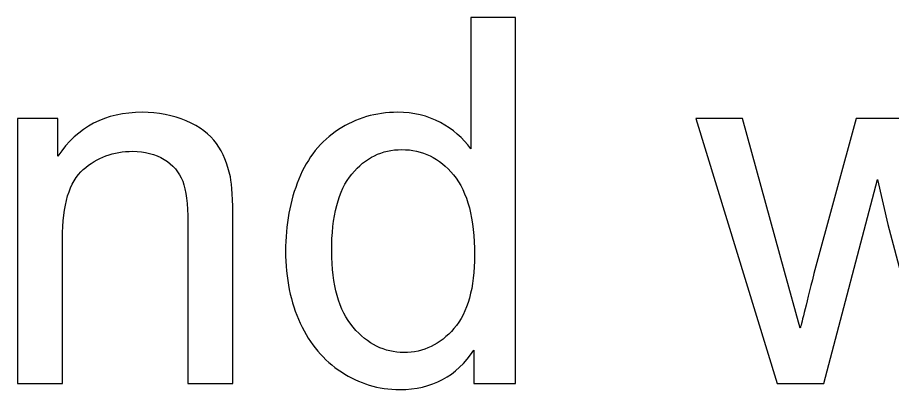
# Model space of a CAD drawing. Header units: centimetres. Extents: x -233 to -82, y 123 to 153.
# Drawn here: x -162.513 to -161.91, y 148.285 to 148.542 of the extents above; entities that cross this region are included whole.
import ezdxf

# ---------------------------------------------------------------- set-up
doc = ezdxf.new("R2010")
doc.units = ezdxf.units.CM
doc.header["$MEASUREMENT"] = 0
doc.layers.add('layer 1', color=7, linetype='Continuous')

msp = doc.modelspace()

# ---------------------------------------------------------------- linework, layer by layer
at = {"layer": 'layer 1'}
for points, knots in [([(-162.1986, 148.28928), (-162.1986, 148.28928), (-162.1986, 148.31238), (-162.1986, 148.31238), (-162.1986, 148.31238), (-162.2102, 148.29428), (-162.2272, 148.28518), (-162.2497, 148.28518), (-162.2497, 148.28518), (-162.2643, 148.28518), (-162.2777, 148.28918), (-162.2899, 148.29728), (-162.2899, 148.29728), (-162.3022, 148.30528), (-162.3116, 148.31648), (-162.3183, 148.33088), (-162.3183, 148.33088), (-162.325, 148.34528), (-162.3284, 148.36188), (-162.3284, 148.38058), (-162.3284, 148.38058), (-162.3284, 148.39888), (-162.3254, 148.41538), (-162.3193, 148.43028), (-162.3193, 148.43028), (-162.3132, 148.44518), (-162.3041, 148.45658), (-162.2919, 148.46448), (-162.2919, 148.46448), (-162.2798, 148.47238), (-162.2662, 148.47638), (-162.2511, 148.47638), (-162.2511, 148.47638), (-162.2401, 148.47638), (-162.2303, 148.47408), (-162.2216, 148.46938), (-162.2216, 148.46938), (-162.213, 148.46468), (-162.206, 148.45868), (-162.2006, 148.45118), (-162.2006, 148.45118), (-162.2006, 148.45118), (-162.2006, 148.54178), (-162.2006, 148.54178), (-162.2006, 148.54178), (-162.2006, 148.54178), (-162.1698, 148.54178), (-162.1698, 148.54178), (-162.1698, 148.54178), (-162.1698, 148.54178), (-162.1698, 148.28928), (-162.1698, 148.28928), (-162.1698, 148.28928), (-162.1698, 148.28928), (-162.1986, 148.28928), (-162.1986, 148.28928)], [0, 0, 0, 0, 0.066667, 0.066667, 0.066667, 0.066667, 0.133333, 0.133333, 0.133333, 0.133333, 0.2, 0.2, 0.2, 0.2, 0.266667, 0.266667, 0.266667, 0.266667, 0.333333, 0.333333, 0.333333, 0.333333, 0.4, 0.4, 0.4, 0.4, 0.466667, 0.466667, 0.466667, 0.466667, 0.533333, 0.533333, 0.533333, 0.533333, 0.6, 0.6, 0.6, 0.6, 0.666667, 0.666667, 0.666667, 0.666667, 0.733333, 0.733333, 0.733333, 0.733333, 0.8, 0.8, 0.8, 0.8, 0.866667, 0.866667, 0.866667, 0.866667, 1, 1, 1, 1]), ([(-162.5134, 148.28928), (-162.5134, 148.28928), (-162.5134, 148.47218), (-162.5134, 148.47218), (-162.5134, 148.47218), (-162.5134, 148.47218), (-162.4855, 148.47218), (-162.4855, 148.47218), (-162.4855, 148.47218), (-162.4855, 148.47218), (-162.4855, 148.44618), (-162.4855, 148.44618), (-162.4855, 148.44618), (-162.4721, 148.46628), (-162.4527, 148.47638), (-162.4273, 148.47638), (-162.4273, 148.47638), (-162.4163, 148.47638), (-162.4062, 148.47438), (-162.3969, 148.47048), (-162.3969, 148.47048), (-162.3876, 148.46648), (-162.3807, 148.46128), (-162.3761, 148.45488), (-162.3761, 148.45488), (-162.3716, 148.44838), (-162.3684, 148.44078), (-162.3665, 148.43188), (-162.3665, 148.43188), (-162.3654, 148.42618), (-162.3648, 148.41608), (-162.3648, 148.40178), (-162.3648, 148.40178), (-162.3648, 148.40178), (-162.3648, 148.28928), (-162.3648, 148.28928), (-162.3648, 148.28928), (-162.3648, 148.28928), (-162.3958, 148.28928), (-162.3958, 148.28928), (-162.3958, 148.28928), (-162.3958, 148.28928), (-162.3958, 148.40058), (-162.3958, 148.40058), (-162.3958, 148.40058), (-162.3958, 148.41318), (-162.397, 148.42258), (-162.3994, 148.42888), (-162.3994, 148.42888), (-162.4018, 148.43518), (-162.4061, 148.44018), (-162.4122, 148.44388), (-162.4122, 148.44388), (-162.4184, 148.44758), (-162.4256, 148.44948), (-162.4339, 148.44948), (-162.4339, 148.44948), (-162.4471, 148.44948), (-162.4585, 148.44528), (-162.468, 148.43688), (-162.468, 148.43688), (-162.4776, 148.42848), (-162.4824, 148.41258), (-162.4824, 148.38918), (-162.4824, 148.38918), (-162.4824, 148.38918), (-162.4824, 148.28928), (-162.4824, 148.28928), (-162.4824, 148.28928), (-162.4824, 148.28928), (-162.5134, 148.28928), (-162.5134, 148.28928)], [0, 0, 0, 0, 0.052632, 0.052632, 0.052632, 0.052632, 0.105263, 0.105263, 0.105263, 0.105263, 0.157895, 0.157895, 0.157895, 0.157895, 0.210526, 0.210526, 0.210526, 0.210526, 0.263158, 0.263158, 0.263158, 0.263158, 0.315789, 0.315789, 0.315789, 0.315789, 0.368421, 0.368421, 0.368421, 0.368421, 0.421053, 0.421053, 0.421053, 0.421053, 0.473684, 0.473684, 0.473684, 0.473684, 0.526316, 0.526316, 0.526316, 0.526316, 0.578947, 0.578947, 0.578947, 0.578947, 0.631579, 0.631579, 0.631579, 0.631579, 0.684211, 0.684211, 0.684211, 0.684211, 0.736842, 0.736842, 0.736842, 0.736842, 0.789474, 0.789474, 0.789474, 0.789474, 0.842105, 0.842105, 0.842105, 0.842105, 0.894737, 0.894737, 0.894737, 0.894737, 1, 1, 1, 1]), ([(-161.9893, 148.28928), (-161.9893, 148.28928), (-162.0453, 148.47218), (-162.0453, 148.47218), (-162.0453, 148.47218), (-162.0453, 148.47218), (-162.0132, 148.47218), (-162.0132, 148.47218), (-162.0132, 148.47218), (-162.0132, 148.47218), (-161.9841, 148.36658), (-161.9841, 148.36658), (-161.9841, 148.36658), (-161.9841, 148.36658), (-161.9733, 148.32738), (-161.9733, 148.32738), (-161.9733, 148.32738), (-161.9728, 148.32928), (-161.9697, 148.34188), (-161.9638, 148.36508), (-161.9638, 148.36508), (-161.9638, 148.36508), (-161.9347, 148.47218), (-161.9347, 148.47218), (-161.9347, 148.47218), (-161.9347, 148.47218), (-161.9028, 148.47218), (-161.9028, 148.47218), (-161.9028, 148.47218), (-161.9028, 148.47218), (-161.8754, 148.36608), (-161.8754, 148.36608), (-161.8754, 148.36608), (-161.8754, 148.36608), (-161.8663, 148.33118), (-161.8663, 148.33118), (-161.8663, 148.33118), (-161.8663, 148.33118), (-161.8558, 148.36648), (-161.8558, 148.36648), (-161.8558, 148.36648), (-161.8558, 148.36648), (-161.8244, 148.47218), (-161.8244, 148.47218), (-161.8244, 148.47218), (-161.8244, 148.47218), (-161.7943, 148.47218), (-161.7943, 148.47218), (-161.7943, 148.47218), (-161.7943, 148.47218), (-161.8515, 148.28928), (-161.8515, 148.28928), (-161.8515, 148.28928), (-161.8515, 148.28928), (-161.8837, 148.28928), (-161.8837, 148.28928), (-161.8837, 148.28928), (-161.8837, 148.28928), (-161.9128, 148.39888), (-161.9128, 148.39888), (-161.9128, 148.39888), (-161.9128, 148.39888), (-161.9199, 148.42998), (-161.9199, 148.42998), (-161.9199, 148.42998), (-161.9199, 148.42998), (-161.9569, 148.28928), (-161.9569, 148.28928), (-161.9569, 148.28928), (-161.9569, 148.28928), (-161.9893, 148.28928), (-161.9893, 148.28928)], [0, 0, 0, 0, 0.052632, 0.052632, 0.052632, 0.052632, 0.105263, 0.105263, 0.105263, 0.105263, 0.157895, 0.157895, 0.157895, 0.157895, 0.210526, 0.210526, 0.210526, 0.210526, 0.263158, 0.263158, 0.263158, 0.263158, 0.315789, 0.315789, 0.315789, 0.315789, 0.368421, 0.368421, 0.368421, 0.368421, 0.421053, 0.421053, 0.421053, 0.421053, 0.473684, 0.473684, 0.473684, 0.473684, 0.526316, 0.526316, 0.526316, 0.526316, 0.578947, 0.578947, 0.578947, 0.578947, 0.631579, 0.631579, 0.631579, 0.631579, 0.684211, 0.684211, 0.684211, 0.684211, 0.736842, 0.736842, 0.736842, 0.736842, 0.789474, 0.789474, 0.789474, 0.789474, 0.842105, 0.842105, 0.842105, 0.842105, 0.894737, 0.894737, 0.894737, 0.894737, 1, 1, 1, 1]), ([(-162.2966, 148.38058), (-162.2966, 148.35718), (-162.2916, 148.33968), (-162.2817, 148.32808), (-162.2817, 148.32808), (-162.2718, 148.31648), (-162.2602, 148.31068), (-162.2468, 148.31068), (-162.2468, 148.31068), (-162.2333, 148.31068), (-162.2217, 148.31618), (-162.2122, 148.32728), (-162.2122, 148.32728), (-162.2027, 148.33838), (-162.198, 148.35528), (-162.198, 148.37798), (-162.198, 148.37798), (-162.198, 148.40308), (-162.2028, 148.42148), (-162.2125, 148.43318), (-162.2125, 148.43318), (-162.2222, 148.44488), (-162.2341, 148.45068), (-162.2482, 148.45068), (-162.2482, 148.45068), (-162.2619, 148.45068), (-162.2734, 148.44508), (-162.2827, 148.43378), (-162.2827, 148.43378), (-162.292, 148.42248), (-162.2966, 148.40478), (-162.2966, 148.38058)], [0, 0, 0, 0, 0.111111, 0.111111, 0.111111, 0.111111, 0.222222, 0.222222, 0.222222, 0.222222, 0.333333, 0.333333, 0.333333, 0.333333, 0.444444, 0.444444, 0.444444, 0.444444, 0.555556, 0.555556, 0.555556, 0.555556, 0.666667, 0.666667, 0.666667, 0.666667, 0.777778, 0.777778, 0.777778, 0.777778, 1, 1, 1, 1])]:
    msp.add_open_spline(points, degree=3, knots=knots, dxfattribs=at)

doc.saveas('drawing.dxf')
